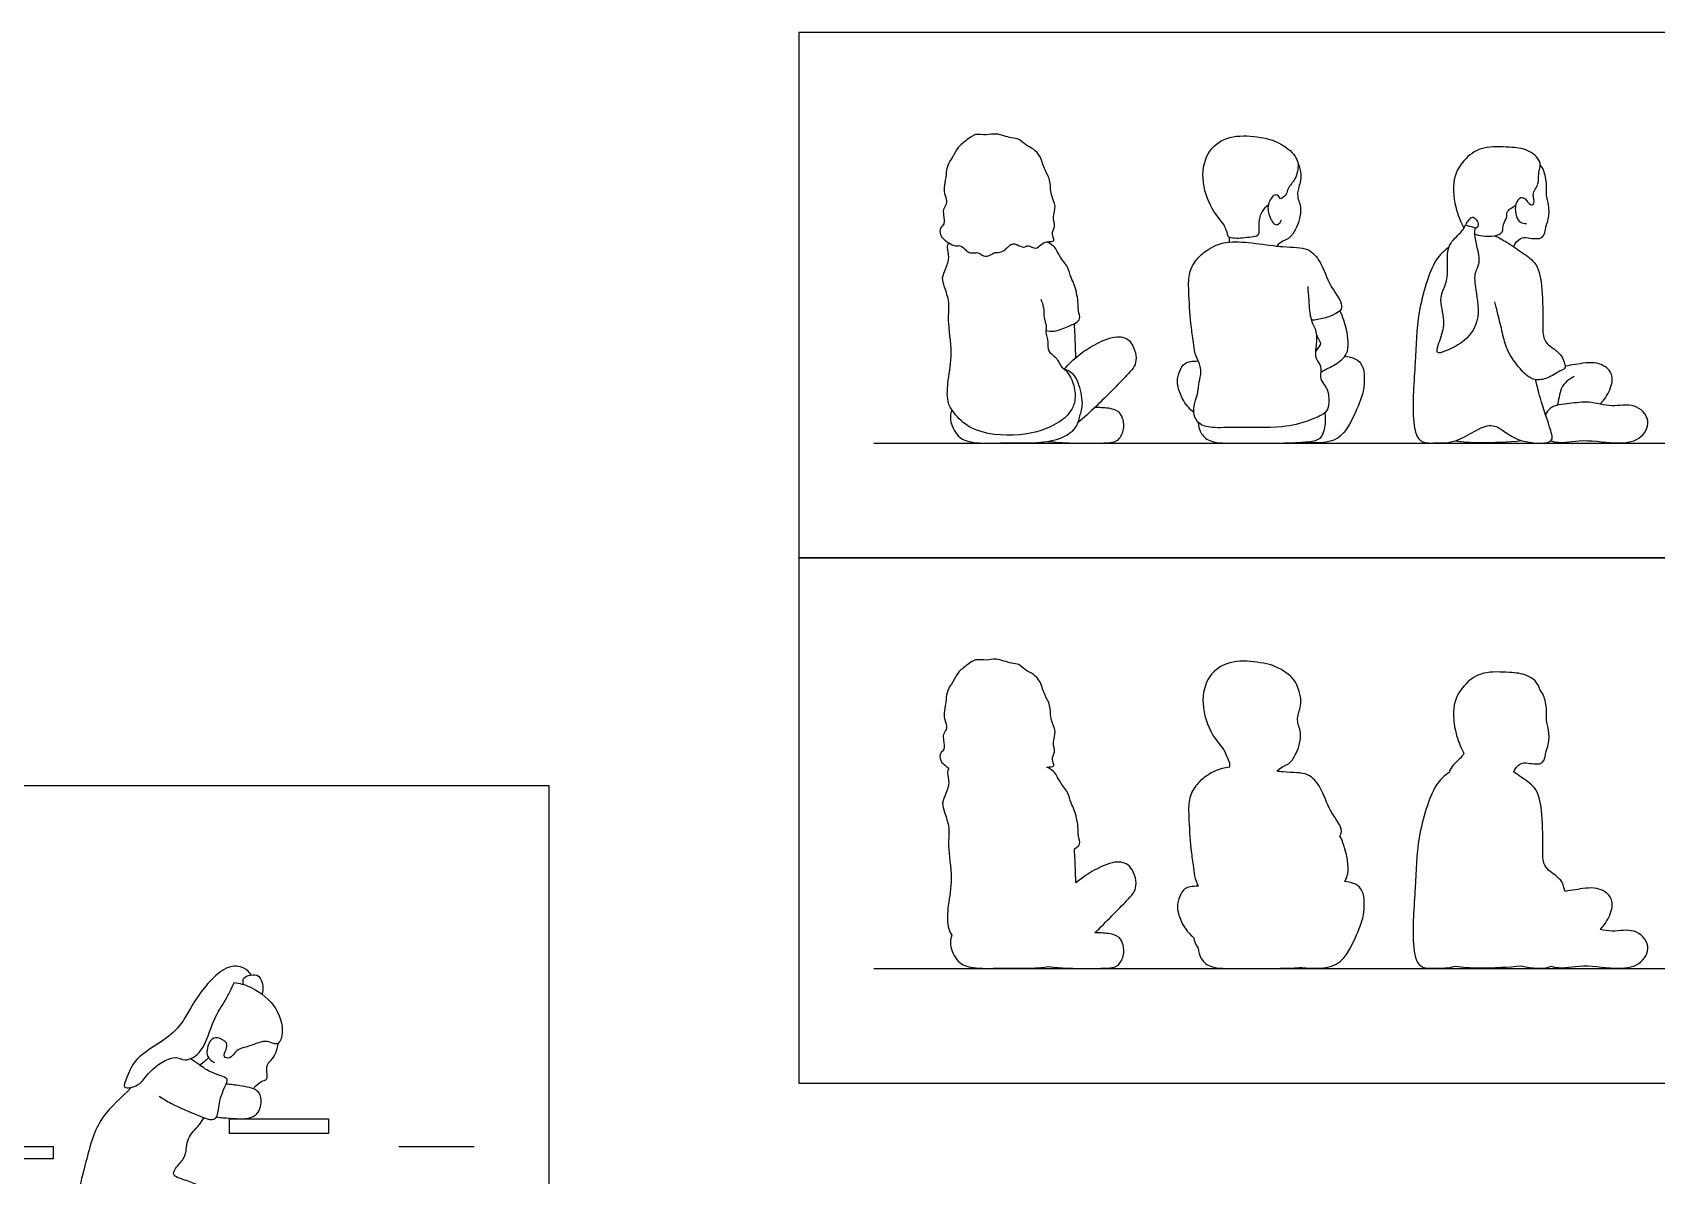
# Model space of a CAD drawing. Header units: millimetres. Extents: x 11.2 to 50.9, y -0.3 to 14.1.
# Drawn here: x 29.349 to 32.647, y 6.562 to 8.884 of the extents above; entities that cross this region are included whole.
import ezdxf

# ---------------------------------------------------------------- set-up
doc = ezdxf.new("R2010")
doc.units = ezdxf.units.MM
for name, color, linetype, true_color in [('AG-DIAGRAM', 7, 'Continuous', 0xfecc66), ('AG-GUIDE', 7, 'Continuous', 0xcccccc), ('AG-OUTLINE', 7, 'Continuous', 0x8000ff), ('AG-PEOPLE', 7, 'Continuous', 0x66ccff), ('X-VPRT', 6, 'Continuous', 0xff00ff)]:
    doc.layers.add(name, color=color, linetype=linetype, true_color=true_color)

msp = doc.modelspace()

# ---------------------------------------------------------------- linework, layer by layer
at = {"layer": 'AG-DIAGRAM'}
for points in [[(31.0582, 8.0499), (36.2398, 8.0499)], [(31.0582, 6.9831), (36.2398, 6.9831)]]:
    msp.add_lwpolyline(points, dxfattribs=at)
at = {"layer": 'AG-GUIDE'}
msp.add_line((30.0936, 6.6216), (30.246, 6.6216), dxfattribs=at)
at = {"layer": 'AG-OUTLINE'}
for points, knots in [([(31.4091, 7.3916), (31.4153, 7.3926), (31.4284, 7.392), (31.4166, 7.4086), (31.4284, 7.4225), (31.4193, 7.442), (31.4303, 7.4654), (31.4154, 7.4863), (31.4179, 7.5185), (31.4043, 7.537), (31.3974, 7.565), (31.383, 7.5812), (31.3653, 7.5876), (31.3529, 7.6025), (31.3368, 7.6014), (31.3064, 7.614), (31.287, 7.6073), (31.2637, 7.6128), (31.2472, 7.5987), (31.228, 7.5849), (31.2189, 7.565), (31.2062, 7.5474), (31.2049, 7.5288), (31.2015, 7.5061), (31.1996, 7.4946), (31.2056, 7.4782), (31.2057, 7.4685), (31.1982, 7.4577), (31.1993, 7.4465), (31.2032, 7.4271), (31.1915, 7.4219), (31.1918, 7.4042), (31.1992, 7.398), (31.2101, 7.3895)], [-9.553851, -9.553851, -9.553851, -9.553851, -9.369821, -9.190373, -8.992652, -8.773872, -8.534307, -8.291511, -8.016301, -7.778993, -7.514516, -7.287201, -7.0726, -6.864921, -6.669053, -6.389177, -6.163842, -5.932099, -5.706456, -5.46528, -5.232737, -5.00501, -4.788688, -4.552544, -4.379462, -4.176684, -4.022433, -3.850613, -3.679876, -3.470702, -3.310581, -3.116701, -2.937483, -2.937483, -2.937483, -2.937483]), ([(31.9196, 7.5512), (31.9175, 7.5617), (31.9074, 7.5754), (31.875, 7.598), (31.8369, 7.6063), (31.78, 7.6094), (31.7346, 7.5797), (31.7202, 7.5203), (31.7413, 7.4586), (31.7622, 7.4358), (31.7686, 7.4268), (31.7706, 7.4231), (31.7724, 7.4191), (31.7801, 7.4007)], [-3.157901, -3.157901, -3.157901, -3.157901, -2.836117, -2.711461, -2.296224, -1.86456, -1.458541, -1.020055, -0.549782, -0.20506, -0.20506, -0.20506, 0, 0, 0, 0]), ([(32.4111, 7.5481), (32.4073, 7.5637), (32.3839, 7.5819), (32.3488, 7.5841), (32.2952, 7.5873), (32.2583, 7.5634), (32.2294, 7.5202), (32.2395, 7.455), (32.2501, 7.4313), (32.2564, 7.4199)], [1.333599, 1.333599, 1.333599, 1.333599, 1.639496, 1.954444, 2.327516, 2.663619, 3.027111, 3.437985, 3.763169, 3.763169, 3.763169, 3.763169]), ([(31.8761, 7.3834), (31.8846, 7.3929), (31.9025, 7.3966), (31.9141, 7.4166), (31.9227, 7.4363), (31.9269, 7.4626), (31.9146, 7.4883), (31.9259, 7.513), (31.926, 7.5354), (31.9196, 7.5512)], [-4.987706, -4.987706, -4.987706, -4.987706, -4.729286, -4.460783, -4.19718, -3.91012, -3.618858, -3.334674, -2.998471, -2.998471, -2.998471, -2.998471]), ([(32.3573, 7.3821), (32.3598, 7.3887), (32.3704, 7.4013), (32.3858, 7.4004), (32.4207, 7.3944), (32.4215, 7.4239), (32.4292, 7.4372), (32.4297, 7.4666), (32.4222, 7.4871), (32.4255, 7.5071), (32.4193, 7.538), (32.4137, 7.5447), (32.4111, 7.5481)], [0, 0, 0, 0, 0.233114, 0.433837, 0.70545, 0.944659, 1.149591, 1.417004, 1.651703, 1.880889, 2.159103, 2.340085, 2.340085, 2.340085, 2.340085]), ([(31.2101, 7.3895), (31.2088, 7.3864), (31.2057, 7.3796), (31.2131, 7.3601), (31.2045, 7.3382), (31.1953, 7.3186), (31.2015, 7.2997), (31.2131, 7.2674), (31.2068, 7.2325), (31.219, 7.1652), (31.2084, 7.1133), (31.2056, 7.0712), (31.2127, 7.0563), (31.2163, 7.0509)], [-7.143987, -7.143987, -7.143987, -7.143987, -6.989742, -6.77672, -6.541133, -6.320712, -6.109483, -5.831779, -5.541083, -5.143259, -4.780906, -4.462087, -4.286533, -4.286533, -4.286533, -4.286533]), ([(31.4652, 7.226), (31.4717, 7.2299), (31.4789, 7.2355), (31.4716, 7.2529), (31.4739, 7.2707), (31.4661, 7.3054), (31.458, 7.3178), (31.4525, 7.3413), (31.4435, 7.3504), (31.4316, 7.3686), (31.427, 7.3808), (31.4168, 7.388), (31.4091, 7.3916)], [0.623661, 0.623661, 0.623661, 0.623661, 0.795433, 0.997685, 1.220046, 1.5155, 1.718837, 1.957556, 2.14334, 2.376258, 2.554262, 2.759635, 2.759635, 2.759635, 2.759635]), ([(31.7805, 7.3915), (31.7588, 7.3896), (31.7351, 7.3766), (31.7125, 7.357), (31.6969, 7.3301), (31.697, 7.2925), (31.7011, 7.2255), (31.7066, 7.1944), (31.7093, 7.1624), (31.7168, 7.1499)], [-8.005509, -8.005509, -8.005509, -8.005509, -7.644265, -7.388821, -7.092065, -6.776527, -6.373275, -6.076812, -5.747857, -5.747857, -5.747857, -5.747857]), ([(32.2564, 7.4199), (32.254, 7.4157), (32.2448, 7.405), (32.2303, 7.3933), (32.226, 7.3812)], [1.0354962, 1.0354962, 1.0354962, 1.0354962, 1.192211, 1.4814604, 1.4814604, 1.4814604, 1.4814604]), ([(32.0046, 7.2518), (32.0088, 7.2591), (32.0074, 7.2731), (31.9823, 7.3031), (31.9676, 7.3506), (31.9396, 7.3828), (31.9074, 7.3801), (31.8804, 7.3829), (31.8761, 7.3834)], [-10.099728, -10.099728, -10.099728, -10.099728, -9.897404, -9.576714, -9.208518, -8.895969, -8.529429, -8.463321, -8.463321, -8.463321, -8.463321]), ([(32.226, 7.3812), (32.2162, 7.3731), (32.1932, 7.357), (32.1594, 7.2442), (32.1588, 7.1501), (32.149, 7.038), (32.1621, 6.9815), (32.1997, 6.9842), (32.2242, 6.9831), (32.2388, 6.9878)], [0, 0, 0, 0, 0.312691, 0.842902, 1.356594, 1.895252, 2.24358, 2.521872, 2.838227, 2.838227, 2.838227, 2.838227]), ([(32.4621, 7.1394), (32.4578, 7.1518), (32.4557, 7.1617), (32.4376, 7.1758), (32.4245, 7.1844), (32.4156, 7.2024), (32.4171, 7.2273), (32.4159, 7.2957), (32.408, 7.348), (32.3786, 7.3669), (32.3635, 7.3779), (32.3573, 7.3821)], [-3.199786, -3.199786, -3.199786, -3.199786, -2.997767, -2.749461, -2.53735, -2.314684, -2.051337, -1.609651, -1.227914, -0.909036, -0.718241, -0.718241, -0.718241, -0.718241]), ([(31.4682, 7.1568), (31.4679, 7.1698), (31.4672, 7.1919), (31.4659, 7.2158), (31.4652, 7.226)], [0, 0, 0, 0, 0.3039436, 0.5285958, 0.5285958, 0.5285958, 0.5285958]), ([(32.0144, 7.1597), (32.021, 7.1717), (32.0215, 7.1874), (32.0189, 7.2148), (32.0105, 7.2399), (32.0046, 7.2518)], [0.5100222, 0.5100222, 0.5100222, 0.5100222, 0.7652969, 1.0436475, 1.3795798, 1.3795798, 1.3795798, 1.3795798]), ([(31.5067, 7.0553), (31.5294, 7.0773), (31.5711, 7.1197), (31.5968, 7.1475), (31.5812, 7.1964), (31.5456, 7.2024), (31.5044, 7.1828), (31.4833, 7.1691), (31.4682, 7.1568)], [-2.294718, -2.294718, -2.294718, -2.294718, -1.823516, -1.518504, -1.190729, -0.908044, -0.569359, -0.25493, -0.25493, -0.25493, -0.25493]), ([(31.9273, 6.9849), (31.9508, 6.9826), (31.9872, 6.983), (32.019, 7.0054), (32.0455, 7.067), (32.0548, 7.0945), (32.055, 7.152), (32.026, 7.1582), (32.0144, 7.1597)], [-1.84195, -1.84195, -1.84195, -1.84195, -1.574893, -1.288179, -0.926293, -0.641312, -0.294912, 0, 0, 0, 0]), ([(31.7168, 7.1499), (31.7039, 7.1497), (31.6874, 7.1476), (31.679, 7.1289), (31.6705, 7.107), (31.6858, 7.0667), (31.6998, 7.0519), (31.7077, 7.0452)], [-1.405057, -1.405057, -1.405057, -1.405057, -1.161217, -0.921367, -0.658592, -0.30755, 0, 0, 0, 0]), ([(32.5329, 7.0621), (32.5357, 7.065), (32.5458, 7.0768), (32.5595, 7.1031), (32.5566, 7.1302), (32.5269, 7.151), (32.4826, 7.1424), (32.4689, 7.1408), (32.4621, 7.1394)], [0.175622, 0.175622, 0.175622, 0.175622, 0.283922, 0.587798, 0.836601, 1.123591, 1.456883, 1.688401, 1.688401, 1.688401, 1.688401]), ([(32.4327, 6.9877), (32.4541, 6.9811), (32.4919, 6.9933), (32.5603, 6.9809), (32.614, 6.9858), (32.6402, 7.0292), (32.6021, 7.0671), (32.5646, 7.0563), (32.5409, 7.0606), (32.5329, 7.0621)], [0.707513, 0.707513, 0.707513, 0.707513, 1.077281, 1.530684, 1.895327, 2.22461, 2.561945, 2.912733, 3.094807, 3.094807, 3.094807, 3.094807]), ([(31.2163, 7.0509), (31.2142, 7.0444), (31.2108, 7.0303), (31.2269, 6.9934), (31.2606, 6.9819), (31.3163, 6.9841), (31.3718, 6.9826), (31.4024, 6.9851), (31.412, 6.9867)], [0.004765, 0.004765, 0.004765, 0.004765, 0.221875, 0.514958, 0.794351, 1.156575, 1.553854, 1.747617, 1.747617, 1.747617, 1.747617]), ([(31.412, 6.9867), (31.4432, 6.9832), (31.474, 6.9832), (31.5302, 6.9828), (31.5536, 6.9858), (31.5673, 7.0081), (31.5648, 7.0339), (31.554, 7.0517), (31.525, 7.0552), (31.5154, 7.0552), (31.5067, 7.0553)], [0.016004, 0.016004, 0.016004, 0.016004, 0.342339, 0.707789, 0.935251, 1.167889, 1.41113, 1.623607, 1.884015, 2.034734, 2.034734, 2.034734, 2.034734]), ([(31.7077, 7.0452), (31.7085, 7.0384), (31.7114, 7.0306), (31.7163, 7.0254), (31.7168, 7.0249)], [-4.6123615, -4.6123615, -4.6123615, -4.6123615, -4.4362675, -4.4157279, -4.4157279, -4.4157279, -4.4157279]), ([(31.7168, 7.0249), (31.717, 7.017), (31.7213, 7.0005), (31.744, 6.9823), (31.7965, 6.9836), (31.875, 6.9826), (31.9145, 6.984), (31.9273, 6.9849)], [0, 0, 0, 0, 0.241285, 0.491092, 0.846368, 1.315243, 1.592488, 1.592488, 1.592488, 1.592488]), ([(32.2388, 6.9878), (32.2538, 6.9856), (32.2831, 6.9829), (32.347, 6.9857), (32.3734, 6.9883)], [0.0156067, 0.0156067, 0.0156067, 0.0156067, 0.3506503, 0.6993075, 0.6993075, 0.6993075, 0.6993075]), ([(32.3734, 6.9883), (32.3935, 6.9827), (32.4227, 6.9812), (32.432, 6.9871), (32.4327, 6.9877)], [3.9344738, 3.9344738, 3.9344738, 3.9344738, 4.2558992, 4.2884993, 4.2884993, 4.2884993, 4.2884993])]:
    msp.add_open_spline(points, degree=3, knots=knots, dxfattribs=at)
msp.add_open_spline([(31.7801, 7.4007), (31.7806, 7.3976), (31.7806, 7.3946), (31.7805, 7.3915)], degree=3, dxfattribs=at)
at = {"layer": 'AG-PEOPLE'}
for points in [[(29.7492, 6.6477), (29.7492, 6.6775), (29.9503, 6.6775), (29.9503, 6.6477)], [(29.1374, 6.6216), (29.3914, 6.6216), (29.3914, 6.5962), (29.1374, 6.5962)]]:
    msp.add_lwpolyline(points, close=True, dxfattribs=at)
for points, knots in [([(31.3971, 8.4528), (31.3938, 8.45), (31.3874, 8.4417), (31.3708, 8.4539), (31.3628, 8.4452), (31.3484, 8.454), (31.3386, 8.4553), (31.3292, 8.4483), (31.3233, 8.4399), (31.3104, 8.4368), (31.3014, 8.4371), (31.2942, 8.4304), (31.28, 8.4279), (31.2702, 8.4385), (31.2599, 8.4352), (31.2484, 8.4373), (31.2428, 8.4449), (31.2324, 8.4526), (31.2243, 8.4489), (31.2094, 8.4561), (31.2023, 8.4622), (31.1918, 8.471), (31.1915, 8.4887), (31.2032, 8.4939), (31.1993, 8.5133), (31.1982, 8.5245), (31.2057, 8.5353), (31.2056, 8.545), (31.1996, 8.5614), (31.2015, 8.5729), (31.2049, 8.5956), (31.2062, 8.6142), (31.2189, 8.6318), (31.228, 8.6517), (31.2472, 8.6655), (31.2637, 8.6796), (31.287, 8.6741), (31.3064, 8.6808), (31.3368, 8.6682), (31.3529, 8.6693), (31.3653, 8.6544), (31.383, 8.648), (31.3974, 8.6318), (31.4043, 8.6038), (31.4179, 8.5853), (31.4154, 8.5531), (31.4303, 8.5322), (31.4193, 8.5088), (31.4284, 8.4893), (31.4166, 8.4754), (31.4284, 8.4588), (31.4085, 8.4597), (31.4007, 8.4559), (31.3971, 8.4528)], [0, 0, 0, 0, 0.172691, 0.36784, 0.513594, 0.70209, 0.852826, 1.011863, 1.16759, 1.340125, 1.483772, 1.631752, 1.807192, 1.980524, 2.133353, 2.292489, 2.443225, 2.609146, 2.746921, 2.937483, 3.090994, 3.265764, 3.454834, 3.610982, 3.814965, 3.981465, 4.149022, 4.299446, 4.497192, 4.665979, 4.896263, 5.107218, 5.329294, 5.556066, 5.791258, 6.011302, 6.237295, 6.457038, 6.729969, 6.920977, 7.123503, 7.332779, 7.554453, 7.812367, 8.043787, 8.312168, 8.548939, 8.78256, 8.995911, 9.188726, 9.363721, 9.543184, 9.725874, 9.725874, 9.725874, 9.725874]), ([(31.7686, 8.4936), (31.7622, 8.5026), (31.7413, 8.5254), (31.7202, 8.5871), (31.7346, 8.6465), (31.78, 8.6762), (31.8369, 8.6731), (31.875, 8.6648), (31.9074, 8.6422), (31.9175, 8.6285), (31.9196, 8.618)], [0.509822, 0.509822, 0.509822, 0.509822, 0.818965, 1.240702, 1.633932, 1.998046, 2.385158, 2.757538, 2.869328, 3.157901, 3.157901, 3.157901, 3.157901]), ([(32.3823, 8.5446), (32.3918, 8.5294), (32.4034, 8.5377), (32.3922, 8.5554), (32.4102, 8.5759), (32.4059, 8.5968), (32.4169, 8.6231), (32.3839, 8.6487), (32.3488, 8.6509), (32.2952, 8.6541), (32.2583, 8.6302), (32.2294, 8.587), (32.2395, 8.5218), (32.2501, 8.4981), (32.2564, 8.4867)], [0, 0, 0, 0, 0.189497, 0.41635, 0.68247, 0.930974, 1.200972, 1.523568, 1.855709, 2.249146, 2.603596, 2.986931, 3.420234, 3.763169, 3.763169, 3.763169, 3.763169]), ([(31.9196, 8.618), (31.926, 8.6022), (31.9259, 8.5798), (31.9146, 8.5551), (31.9269, 8.5294), (31.9227, 8.5031), (31.9141, 8.4834), (31.9025, 8.4634), (31.8846, 8.4597), (31.8761, 8.4502)], [2.998471, 2.998471, 2.998471, 2.998471, 3.334674, 3.618858, 3.91012, 4.19718, 4.460783, 4.729286, 4.987706, 4.987706, 4.987706, 4.987706]), ([(31.9196, 8.618), (31.9195, 8.6073), (31.916, 8.5851), (31.8969, 8.5691), (31.896, 8.5506), (31.8835, 8.5462)], [3.1579014, 3.1579014, 3.1579014, 3.1579014, 3.4948977, 3.7914621, 4.057253, 4.057253, 4.057253, 4.057253]), ([(32.3573, 8.4489), (32.3598, 8.4555), (32.3704, 8.4681), (32.3858, 8.4672), (32.4207, 8.4612), (32.4215, 8.4907), (32.4292, 8.504), (32.4297, 8.5334), (32.4222, 8.5539), (32.4255, 8.5739), (32.4193, 8.6048), (32.4137, 8.6115), (32.4111, 8.6149)], [0, 0, 0, 0, 0.233114, 0.433837, 0.70545, 0.944659, 1.149591, 1.417004, 1.651703, 1.880889, 2.159103, 2.340085, 2.340085, 2.340085, 2.340085]), ([(31.8835, 8.5462), (31.8813, 8.5495), (31.874, 8.5603), (31.856, 8.5368), (31.8593, 8.5123), (31.8718, 8.4892), (31.8821, 8.4949), (31.8859, 8.5036)], [4.057253, 4.057253, 4.057253, 4.057253, 4.251146, 4.509521, 4.796549, 5.056367, 5.238817, 5.238817, 5.238817, 5.238817]), ([(32.3823, 8.5446), (32.3792, 8.5466), (32.3706, 8.551), (32.3586, 8.5351), (32.3617, 8.5102), (32.3698, 8.4973), (32.3793, 8.4958), (32.3834, 8.4961)], [0, 0, 0, 0, 0.1678108, 0.3703361, 0.6224756, 0.8127925, 0.991817, 0.991817, 0.991817, 0.991817]), ([(31.8589, 8.5333), (31.8542, 8.5298), (31.8449, 8.5213), (31.8373, 8.4966), (31.8421, 8.4708), (31.8278, 8.4686), (31.7938, 8.4644), (31.7849, 8.4666), (31.7801, 8.4675)], [-1.343159, -1.343159, -1.343159, -1.343159, -1.133713, -0.879685, -0.645198, -0.479227, -0.188948, 0, 0, 0, 0]), ([(32.2594, 8.4933), (32.2704, 8.511), (32.2766, 8.507), (32.2835, 8.5037), (32.287, 8.4929), (32.2824, 8.4858), (32.2756, 8.4892), (32.2629, 8.4913), (32.2594, 8.4933)], [0, 0, 0, 0, 0.249675, 0.462488, 0.710094, 0.90397, 1.105719, 1.421241, 1.421241, 1.421241, 1.421241]), ([(32.3188, 8.4711), (32.3244, 8.472), (32.3376, 8.4774), (32.3339, 8.4949), (32.3448, 8.5064), (32.3419, 8.5201), (32.3499, 8.5257), (32.3613, 8.5334)], [0.460216, 0.460216, 0.460216, 0.460216, 0.704239, 0.93291, 1.157684, 1.362717, 1.571138, 1.571138, 1.571138, 1.571138]), ([(31.7801, 8.4675), (31.7795, 8.4678), (31.778, 8.4683), (31.7762, 8.4737), (31.774, 8.4824), (31.7706, 8.4899), (31.7686, 8.4936)], [0, 0, 0, 0, 0.0703369, 0.1826016, 0.3342893, 0.5098223, 0.5098223, 0.5098223, 0.5098223]), ([(32.2793, 8.4874), (32.2778, 8.4835), (32.2754, 8.4678), (32.2933, 8.4191), (32.2758, 8.3959), (32.2799, 8.3596), (32.2919, 8.2967), (32.2551, 8.252), (32.2223, 8.2386), (32.1958, 8.2277), (32.2103, 8.2655), (32.2201, 8.2978), (32.2027, 8.3475), (32.2292, 8.3817), (32.2163, 8.4489), (32.2472, 8.4736), (32.2571, 8.4863), (32.2594, 8.4933)], [-5.49048, -5.49048, -5.49048, -5.49048, -5.35805, -4.984183, -4.725948, -4.428785, -4.029358, -3.660694, -3.349743, -3.142138, -2.872358, -2.562084, -2.216025, -1.894004, -1.494415, -1.192211, -0.956235, -0.956235, -0.956235, -0.956235]), ([(31.3971, 8.3422), (31.3994, 8.3367), (31.4037, 8.3255), (31.4026, 8.3044), (31.4093, 8.288), (31.406, 8.2764), (31.4131, 8.2543), (31.4096, 8.2365), (31.4263, 8.2259), (31.4329, 8.2167), (31.4368, 8.2058), (31.4516, 8.1958), (31.4665, 8.1669), (31.4678, 8.1361), (31.4581, 8.1119), (31.4268, 8.0837), (31.3541, 8.0602), (31.2576, 8.0703), (31.2201, 8.1105), (31.2053, 8.1346), (31.2084, 8.1801), (31.219, 8.232), (31.2068, 8.2993), (31.2131, 8.3342), (31.2015, 8.3665), (31.1953, 8.3854), (31.2045, 8.405), (31.2131, 8.4269), (31.2057, 8.4464), (31.2088, 8.4532), (31.2101, 8.4563)], [0, 0, 0, 0, 0.205074, 0.428255, 0.626798, 0.791689, 1.02263, 1.222148, 1.425542, 1.589707, 1.747358, 1.947641, 2.222565, 2.492382, 2.725792, 2.996946, 3.42428, 3.904254, 4.218121, 4.462087, 4.780906, 5.143259, 5.541083, 5.831779, 6.109483, 6.320712, 6.541133, 6.77672, 6.989742, 7.143987, 7.143987, 7.143987, 7.143987]), ([(31.4075, 8.2785), (31.4129, 8.2775), (31.4239, 8.2754), (31.4526, 8.2865), (31.4676, 8.2935), (31.4789, 8.3023), (31.4716, 8.3197), (31.4739, 8.3375), (31.4661, 8.3722), (31.458, 8.3846), (31.4525, 8.4081), (31.4435, 8.4172), (31.4316, 8.4354), (31.427, 8.4476), (31.4168, 8.4548), (31.4091, 8.4584)], [0, 0, 0, 0, 0.199876, 0.470179, 0.677068, 0.844544, 1.041739, 1.258541, 1.546608, 1.74486, 1.97761, 2.158749, 2.385844, 2.559398, 2.759635, 2.759635, 2.759635, 2.759635]), ([(31.9392, 8.3683), (31.9396, 8.359), (31.9411, 8.3413), (31.9437, 8.2981), (31.959, 8.2776), (31.9555, 8.244), (31.9533, 8.2219), (31.969, 8.2062), (31.9623, 8.1844), (31.9711, 8.1696), (31.9829, 8.1555), (31.9827, 8.1166), (31.9664, 8.1056), (31.9362, 8.0931), (31.8869, 8.0792), (31.7901, 8.0829), (31.7433, 8.0797), (31.7147, 8.0881), (31.7048, 8.1152), (31.7116, 8.1375), (31.7165, 8.1533), (31.7181, 8.1746), (31.7241, 8.1938), (31.72, 8.2096), (31.7168, 8.2167), (31.7093, 8.2292), (31.7066, 8.2612), (31.7011, 8.2923), (31.697, 8.3593), (31.6969, 8.3969), (31.7125, 8.4238), (31.7351, 8.4434), (31.7791, 8.4675), (31.8867, 8.4452), (31.9396, 8.4496), (31.9676, 8.4174), (31.9823, 8.3699), (32.0074, 8.3399), (32.0093, 8.3208), (31.9959, 8.3121), (31.9722, 8.3024), (31.9553, 8.2999), (31.9466, 8.2994)], [0, 0, 0, 0, 0.262137, 0.582057, 0.830877, 1.112875, 1.343745, 1.562007, 1.78638, 1.98359, 2.197378, 2.492068, 2.701475, 2.975699, 3.336377, 3.826348, 4.177535, 4.436267, 4.621186, 4.852218, 5.059581, 5.285111, 5.507672, 5.747857, 5.747857, 5.747857, 6.076255, 6.372216, 6.774785, 7.089789, 7.386042, 7.641054, 8.001687, 8.527055, 8.880433, 9.181759, 9.536734, 9.845908, 10.040966, 10.225864, 10.477929, 10.731476, 10.731476, 10.731476, 10.731476]), ([(32.226, 8.448), (32.2162, 8.4399), (32.1932, 8.4238), (32.1594, 8.311), (32.1588, 8.2169), (32.149, 8.1048), (32.1621, 8.0483), (32.2003, 8.051), (32.2427, 8.049), (32.2976, 8.0901), (32.3317, 8.0825), (32.3608, 8.0512), (32.4405, 8.047), (32.4329, 8.0754), (32.4099, 8.1442), (32.4047, 8.167), (32.4015, 8.1789)], [0, 0, 0, 0, 0.312691, 0.842902, 1.356594, 1.895252, 2.24358, 2.521872, 2.853804, 3.271587, 3.553849, 3.941982, 4.256591, 4.498547, 4.878352, 5.186253, 5.186253, 5.186253, 5.186253]), ([(32.2775, 8.4746), (32.2828, 8.4728), (32.2938, 8.4697), (32.3106, 8.4697), (32.3188, 8.4711)], [0, 0, 0, 0, 0.2079997, 0.4602156, 0.4602156, 0.4602156, 0.4602156]), ([(32.3188, 8.4711), (32.3269, 8.4672), (32.3497, 8.455), (32.3739, 8.4367), (32.408, 8.4148), (32.4159, 8.3625), (32.4171, 8.2941), (32.4156, 8.2692), (32.4245, 8.2512), (32.4376, 8.2426), (32.4557, 8.2285), (32.4587, 8.2148), (32.465, 8.2016), (32.4499, 8.1968), (32.427, 8.1801), (32.3991, 8.1763), (32.3779, 8.1906), (32.3556, 8.2193), (32.3411, 8.2438), (32.3338, 8.2779), (32.3244, 8.3152), (32.3208, 8.3295), (32.3191, 8.3365)], [0.399393, 0.399393, 0.399393, 0.399393, 0.584137, 0.90024, 1.204416, 1.568553, 1.989875, 2.241081, 2.453481, 2.655813, 2.892671, 3.085376, 3.254561, 3.431269, 3.705079, 3.964192, 4.21276, 4.516307, 4.786416, 5.085713, 5.399241, 5.635255, 5.635255, 5.635255, 5.635255]), ([(31.9654, 8.1941), (31.9758, 8.1998), (31.9953, 8.2079), (32.0207, 8.2294), (32.0215, 8.2542), (32.0189, 8.2816), (32.0105, 8.3067), (32.0046, 8.3186)], [0, 0, 0, 0, 0.280912, 0.567377, 0.805814, 1.065805, 1.37958, 1.37958, 1.37958, 1.37958]), ([(31.4682, 8.2236), (31.4679, 8.2366), (31.4672, 8.2587), (31.4659, 8.2826), (31.4652, 8.2928)], [0, 0, 0, 0, 0.3039436, 0.5285958, 0.5285958, 0.5285958, 0.5285958]), ([(31.4448, 8.2), (31.4534, 8.2101), (31.4729, 8.2291), (31.5044, 8.2496), (31.5456, 8.2692), (31.5812, 8.2632), (31.5968, 8.2143), (31.5711, 8.1865), (31.5098, 8.1241), (31.4853, 8.1023), (31.4724, 8.0909)], [0, 0, 0, 0, 0.307485, 0.60881, 0.933379, 1.204283, 1.518398, 1.810698, 2.262263, 2.612581, 2.612581, 2.612581, 2.612581]), ([(31.9566, 8.2703), (31.9588, 8.2663), (31.9617, 8.2606), (31.9638, 8.2557), (31.9645, 8.2543), (31.9664, 8.251), (31.9617, 8.2463), (31.9548, 8.2362)], [0.104033, 0.104033, 0.104033, 0.104033, 0.3527002, 0.4631948, 0.4631948, 0.4631948, 0.4902715, 0.4902715, 0.4902715, 0.4902715]), ([(31.7077, 8.112), (31.6998, 8.1187), (31.6858, 8.1335), (31.6705, 8.1738), (31.679, 8.1957), (31.6874, 8.2144), (31.7039, 8.2165), (31.7168, 8.2167)], [0, 0, 0, 0, 0.30755, 0.658592, 0.921367, 1.161217, 1.405057, 1.405057, 1.405057, 1.405057]), ([(32.0144, 8.2265), (32.026, 8.225), (32.055, 8.2188), (32.0548, 8.1613), (32.0455, 8.1338), (32.019, 8.0722), (31.9872, 8.0498), (31.9508, 8.0494), (31.9273, 8.0517)], [0, 0, 0, 0, 0.294912, 0.641312, 0.926293, 1.288179, 1.574893, 1.84195, 1.84195, 1.84195, 1.84195]), ([(32.5329, 8.1289), (32.5357, 8.1318), (32.5458, 8.1436), (32.5595, 8.1699), (32.5566, 8.197), (32.5269, 8.2178), (32.4826, 8.2092), (32.4689, 8.2076), (32.4621, 8.2062)], [0.175622, 0.175622, 0.175622, 0.175622, 0.283922, 0.587798, 0.836601, 1.123591, 1.456883, 1.688401, 1.688401, 1.688401, 1.688401]), ([(31.2164, 8.1181), (31.2143, 8.1115), (31.2107, 8.0973), (31.2269, 8.0602), (31.2606, 8.0487), (31.3163, 8.0509), (31.3813, 8.0492), (31.4342, 8.0552), (31.471, 8.0789), (31.4758, 8.1056), (31.4849, 8.1304), (31.474, 8.1726), (31.4645, 8.1904), (31.4514, 8.198), (31.4448, 8.2)], [0, 0, 0, 0, 0.221875, 0.514958, 0.794351, 1.156575, 1.553854, 1.911002, 2.213428, 2.454605, 2.704769, 3.020286, 3.239233, 3.46014, 3.46014, 3.46014, 3.46014]), ([(32.4799, 8.1851), (32.4698, 8.1796), (32.4501, 8.1658), (32.4488, 8.1357), (32.4459, 8.1267)], [0, 0, 0, 0, 0.319441, 0.6327204, 0.6327204, 0.6327204, 0.6327204]), ([(31.412, 8.0535), (31.4432, 8.05), (31.474, 8.05), (31.5302, 8.0496), (31.5536, 8.0526), (31.5673, 8.0749), (31.5648, 8.1007), (31.554, 8.1185), (31.525, 8.122), (31.5154, 8.122), (31.5067, 8.1221)], [0.016004, 0.016004, 0.016004, 0.016004, 0.342339, 0.707789, 0.935251, 1.167889, 1.41113, 1.623607, 1.884015, 2.034734, 2.034734, 2.034734, 2.034734]), ([(32.4327, 8.0545), (32.4541, 8.0479), (32.4919, 8.0601), (32.5603, 8.0477), (32.614, 8.0526), (32.6402, 8.096), (32.6021, 8.1339), (32.5568, 8.1209), (32.51, 8.1363), (32.4718, 8.1295), (32.4415, 8.1279), (32.4314, 8.12), (32.4275, 8.1169), (32.4244, 8.1128), (32.4219, 8.1083)], [0.707513, 0.707513, 0.707513, 0.707513, 1.073425, 1.5221, 1.88294, 2.20879, 2.542607, 2.889737, 3.247658, 3.574155, 3.904654, 3.904654, 3.904654, 4.031695, 4.031695, 4.031695, 4.031695]), ([(31.7168, 8.0917), (31.717, 8.0838), (31.7213, 8.0673), (31.744, 8.0491), (31.7965, 8.0504), (31.882, 8.0493), (31.9373, 8.0517), (31.9691, 8.0569), (31.976, 8.0899), (31.9757, 8.1043), (31.9743, 8.1117)], [0, 0, 0, 0, 0.241285, 0.491092, 0.846368, 1.315243, 1.690278, 1.943387, 2.207273, 2.444427, 2.444427, 2.444427, 2.444427]), ([(32.2388, 8.0546), (32.2538, 8.0524), (32.2831, 8.0497), (32.347, 8.0525), (32.3734, 8.0551)], [0.0156067, 0.0156067, 0.0156067, 0.0156067, 0.3506503, 0.6993075, 0.6993075, 0.6993075, 0.6993075]), ([(29.794, 6.9696), (29.7901, 6.9752), (29.7798, 6.9865), (29.7389, 6.992), (29.6812, 6.9263), (29.6541, 6.8697), (29.6183, 6.8365), (29.5563, 6.8028), (29.5426, 6.7632), (29.5298, 6.7362), (29.5696, 6.7444), (29.5826, 6.7742), (29.6375, 6.8105), (29.659, 6.7912), (29.6993, 6.8145), (29.7146, 6.8795), (29.7423, 6.9181), (29.7536, 6.9426), (29.7594, 6.9543)], [0, 0, 0, 0, 0.259682, 0.593678, 1.117386, 1.576281, 1.973522, 2.446013, 2.821873, 3.067217, 3.360162, 3.70383, 4.139926, 4.410238, 4.760999, 5.227985, 5.624653, 5.982725, 5.982725, 5.982725, 5.982725]), ([(29.778, 6.9504), (29.7769, 6.9545), (29.776, 6.9653), (29.7924, 6.97), (29.8113, 6.971), (29.8191, 6.9456), (29.8168, 6.9359), (29.815, 6.9311)], [0, 0, 0, 0, 0.204071, 0.425279, 0.658602, 0.930989, 1.154453, 1.154453, 1.154453, 1.154453]), ([(29.7594, 6.9543), (29.7701, 6.9528), (29.7922, 6.9479), (29.8452, 6.9124), (29.8619, 6.8546), (29.848, 6.823), (29.8248, 6.8408), (29.7905, 6.8237), (29.7632, 6.8201), (29.7519, 6.7977), (29.7353, 6.8031), (29.7431, 6.8187), (29.7469, 6.8332), (29.7248, 6.8444), (29.7092, 6.8392), (29.7008, 6.811), (29.7088, 6.7982), (29.7155, 6.7933), (29.719, 6.7917)], [0, 0, 0, 0, 0.32757, 0.775856, 1.215509, 1.49483, 1.756481, 2.103569, 2.404216, 2.667201, 2.850887, 3.069356, 3.277666, 3.537806, 3.755681, 4.050925, 4.266001, 4.461538, 4.461538, 4.461538, 4.461538]), ([(29.7977, 6.7386), (29.8126, 6.7564), (29.8264, 6.7532), (29.8261, 6.7687), (29.8241, 6.7885), (29.8347, 6.7962), (29.8438, 6.8103), (29.8478, 6.8241), (29.8486, 6.8312)], [0, 0, 0, 0, 0.273561, 0.537847, 0.876581, 1.138466, 1.448544, 1.804526, 1.804526, 1.804526, 1.804526]), ([(29.6068, 6.7235), (29.615, 6.7182), (29.6308, 6.7076), (29.6855, 6.6845), (29.7138, 6.673), (29.7275, 6.6831), (29.7266, 6.7147), (29.7439, 6.7501), (29.7468, 6.7611), (29.7113, 6.7705), (29.6906, 6.7855), (29.6756, 6.7961), (29.6702, 6.7996)], [0, 0, 0, 0, 0.30982, 0.75414, 1.061764, 1.258973, 1.579701, 1.940872, 2.097224, 2.419761, 2.747892, 2.944086, 2.944086, 2.944086, 2.944086]), ([(29.7071, 6.8016), (29.7048, 6.7994), (29.7001, 6.795), (29.693, 6.7891), (29.6893, 6.7864)], [0, 0, 0, 0, 0.1777349, 0.3903361, 0.3903361, 0.3903361, 0.3903361]), ([(29.5495, 6.7412), (29.5323, 6.7221), (29.4808, 6.6821), (29.459, 6.5929), (29.436, 6.5088), (29.4451, 6.4697), (29.4724, 6.4452), (29.5299, 6.4445), (29.6209, 6.4384), (29.658, 6.4548), (29.6708, 6.4766), (29.6983, 6.5115), (29.7079, 6.5316), (29.6844, 6.5441), (29.6604, 6.553), (29.6284, 6.5619), (29.6467, 6.5859), (29.663, 6.6024), (29.6613, 6.6401), (29.6846, 6.6592), (29.6945, 6.6748), (29.6974, 6.6798)], [4.375987, 4.375987, 4.375987, 4.375987, 4.891524, 5.452815, 5.987513, 6.335233, 6.656134, 7.093725, 7.649902, 7.997642, 8.283455, 8.671742, 8.914062, 9.180284, 9.494305, 9.779819, 10.047091, 10.330253, 10.664027, 11.008682, 11.166044, 11.166044, 11.166044, 11.166044]), ([(29.723, 6.6813), (29.7321, 6.6799), (29.7493, 6.679), (29.8037, 6.6744), (29.8165, 6.7098), (29.8104, 6.7391), (29.7694, 6.7443), (29.7519, 6.7476), (29.7424, 6.7482)], [0, 0, 0, 0, 0.302074, 0.700624, 1.019981, 1.306304, 1.65373, 1.959412, 1.959412, 1.959412, 1.959412])]:
    msp.add_open_spline(points, degree=3, knots=knots, dxfattribs=at)
msp.add_open_spline([(31.7805, 8.4583), (31.7806, 8.4614), (31.7806, 8.4644), (31.7801, 8.4675)], degree=3, dxfattribs=at)
at = {"layer": 'X-VPRT'}
for points in [[(30.9058, 8.8839), (30.9058, 7.8171), (36.3922, 7.8171), (36.3922, 8.8839)], [(30.9058, 7.8171), (30.9058, 6.7503), (36.3922, 6.7503), (36.3922, 7.8171)], [(24.3803, 7.3539), (24.3803, 5.8299), (30.3984, 5.8299), (30.3984, 7.3539)]]:
    msp.add_lwpolyline(points, close=True, dxfattribs=at)

doc.saveas('drawing.dxf')
